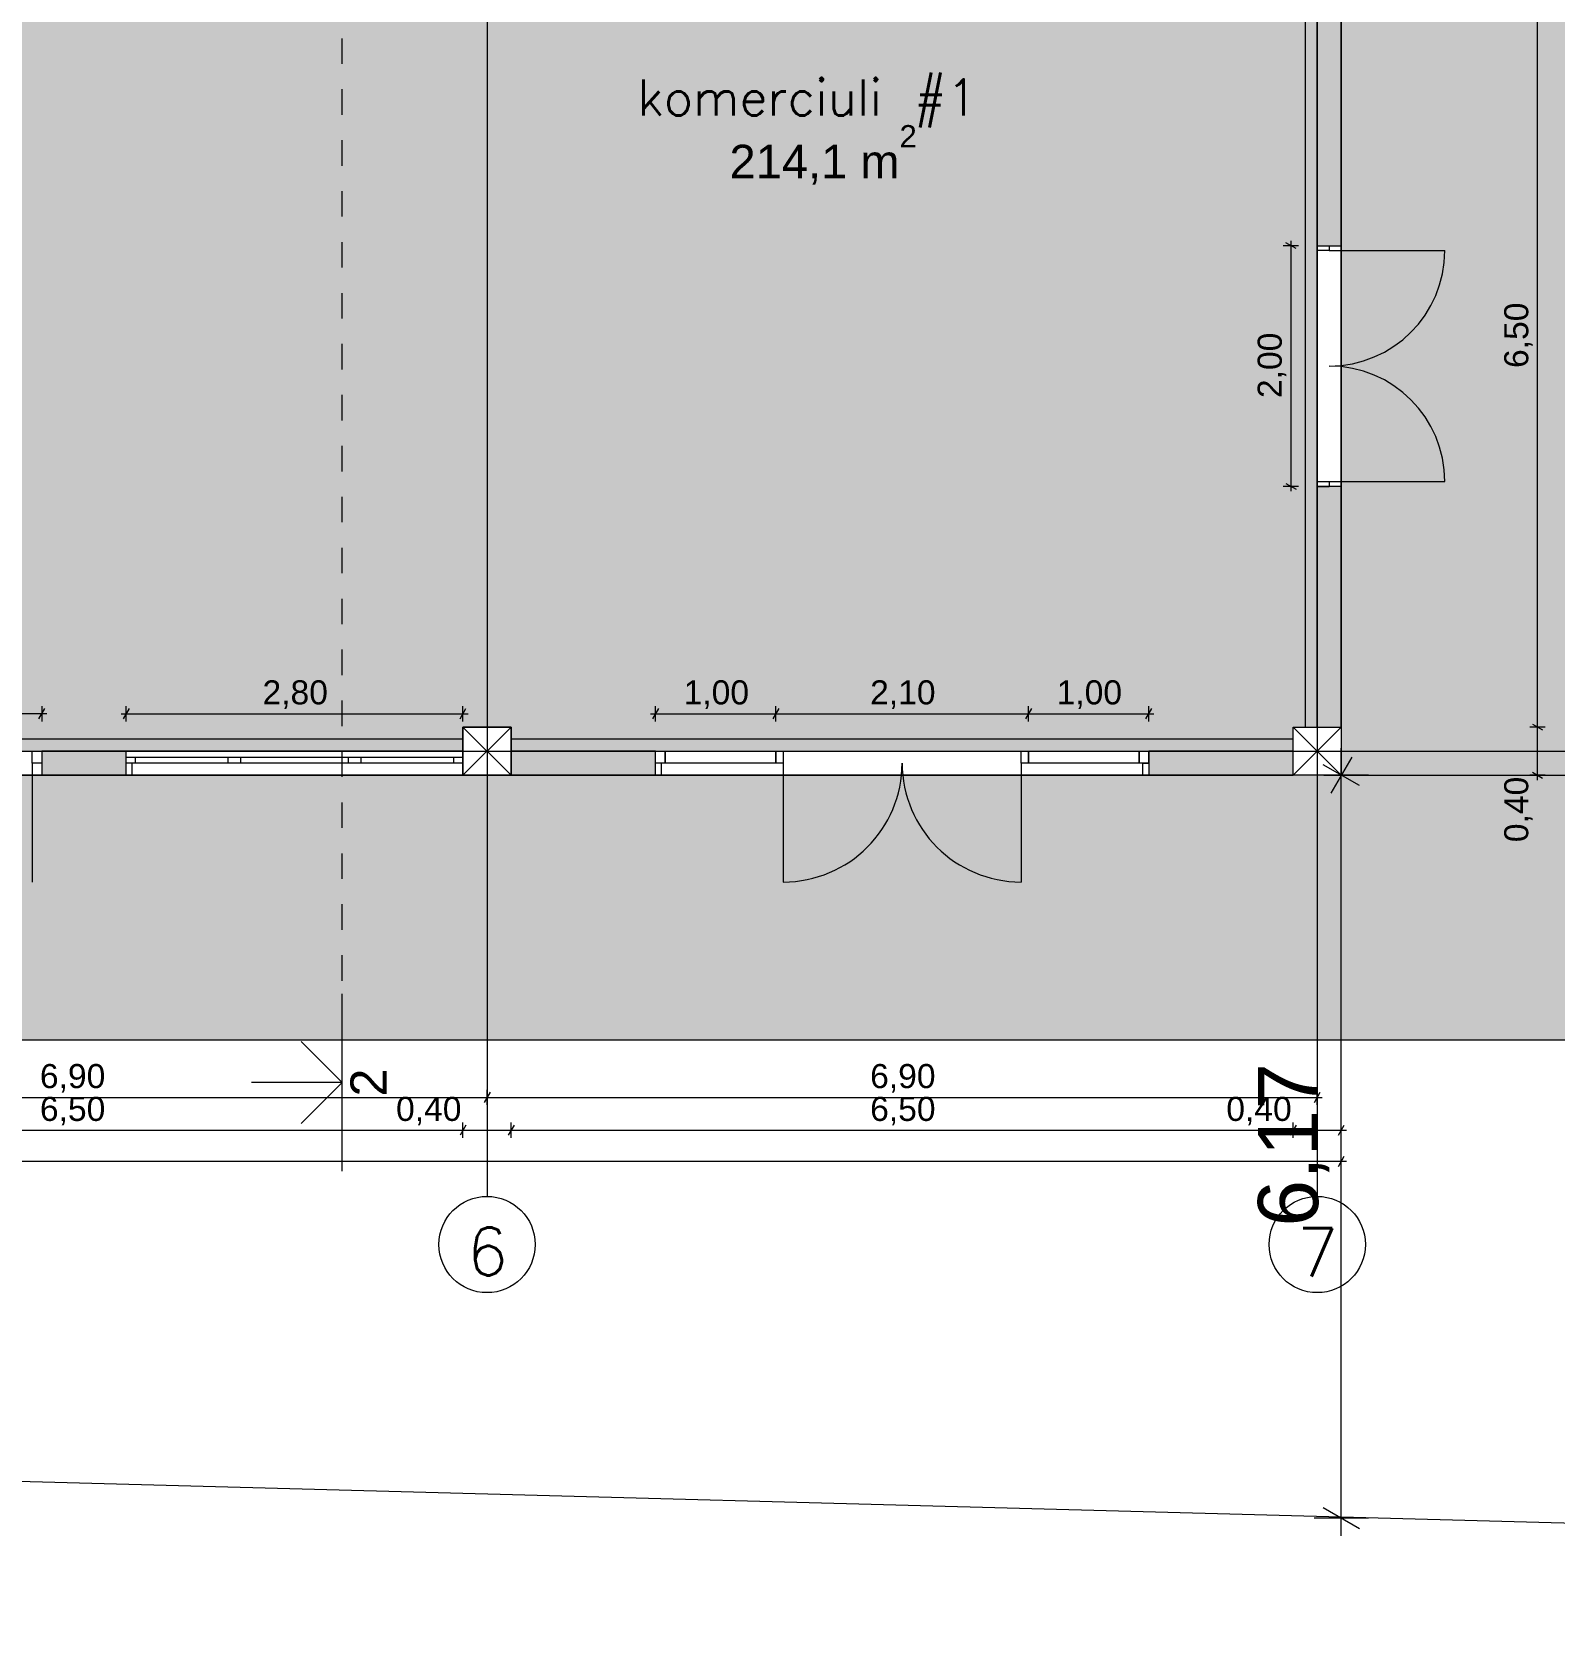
# Model space of a CAD drawing. Header units: metres. Extents: x 476297 to 476657, y 4620828 to 4621206.
# Drawn here: x 476421.58 to 476434.23, y 4620977.09 to 4620990.49 of the extents above; entities that cross this region are included whole.
import ezdxf

# ---------------------------------------------------------------- set-up
doc = ezdxf.new("R2010")
doc.units = ezdxf.units.M
doc.header["$MEASUREMENT"] = 0
doc.linetypes.add('Dashed', pattern=[0.423333, 0.211667, -0.211667])
for name, color, linetype in [('0_Pen_No__42_Pen_No__250', 7, 'Continuous'), ('2D Drafting - General_Pen_No__1', 7, 'Continuous'), ('2D Drafting - General_Pen_No__250_Pen_No__7', 7, 'Continuous'), ('Annotation - Text_Pen_No__7', 7, 'Continuous'), ('G-Anno-Nplt', 7, 'Continuous'), ('New.', 7, 'Continuous'), ('New_________ _________ ___2', 7, 'Continuous'), ('NewG-Anno-Nplt', 7, 'Continuous'), ('Newshenobebi', 7, 'Continuous'), ('NewStructural - Bearing', 7, 'Continuous'), ('zoma', 7, 'Continuous'), ('zoma_Pen_No__5', 7, 'Continuous')]:
    doc.layers.add(name, color=color, linetype=linetype)
doc.styles.add('GENERATED_STYLE_1', font='arial.ttf')
doc.styles.add('GENERATED_STYLE_2', font='arial.ttf')
doc.dimstyles.new('GENERATED_STYLE__1', dxfattribs={"dimtxt": 0.2, "dimasz": 0.064421, "dimexe": 0.18, "dimexo": 0.003, "dimgap": 0.09, "dimtad": 1, "dimtih": 1, "dimtoh": 1, "dimzin": 0, "dimdsep": 46, "dimtxsty": 'GENERATED_STYLE_2', "dimblk": 'ARROWHEAD_2', "dimblk1": 'ARROWHEAD_2', "dimblk2": 'ARROWHEAD_2', "dimcen": 0.09, "dimclrd": 142, "dimclre": 142, "dimclrt": 142, "dimadec": 0, "dimazin": 0, "dimtfac": 1, "dimtdec": 4, "dimtmove": 0, "dimatfit": 3, "dimfxl": 1, "dimtolj": 1, "dimtzin": 0, "dimarcsym": 0})
doc.dimstyles.new('GENERATED_STYLE__10', dxfattribs={"dimtxt": 0.5, "dimasz": 0.228, "dimexe": 0.18, "dimexo": 0.003, "dimgap": 0.09, "dimtad": 1, "dimtih": 1, "dimtoh": 1, "dimzin": 0, "dimdsep": 46, "dimtxsty": 'GENERATED_STYLE_2', "dimblk": 'ARROWHEAD_2', "dimblk1": 'ARROWHEAD_2', "dimblk2": 'ARROWHEAD_2', "dimcen": 0.09, "dimclrd": 1, "dimclre": 1, "dimclrt": 1, "dimadec": 0, "dimazin": 0, "dimtfac": 1, "dimtdec": 4, "dimtmove": 0, "dimatfit": 3, "dimfxl": 1, "dimtolj": 1, "dimtzin": 0, "dimarcsym": 0})
doc.dimstyles.new('GENERATED_STYLE__11', dxfattribs={"dimtxt": 0.2, "dimasz": 0.064421, "dimexe": 0.18, "dimexo": 0.003, "dimgap": 0.09, "dimtad": 1, "dimzin": 0, "dimdsep": 46, "dimtxsty": 'GENERATED_STYLE_2', "dimblk": 'ARROWHEAD_2', "dimblk1": 'ARROWHEAD_2', "dimblk2": 'ARROWHEAD_2', "dimcen": 0.09, "dimclrd": 142, "dimclre": 142, "dimclrt": 142, "dimadec": 0, "dimazin": 0, "dimtfac": 1, "dimtdec": 4, "dimtmove": 0, "dimatfit": 3, "dimfxl": 1, "dimtolj": 1, "dimtzin": 0, "dimarcsym": 0})
doc.dimstyles.new('GENERATED_STYLE__9', dxfattribs={"dimtxt": 0.5, "dimasz": 0.228, "dimexe": 0.18, "dimexo": 0.003, "dimgap": 0.09, "dimtad": 1, "dimzin": 0, "dimdsep": 46, "dimtxsty": 'GENERATED_STYLE_2', "dimblk": 'ARROWHEAD_2', "dimblk1": 'ARROWHEAD_2', "dimblk2": 'ARROWHEAD_2', "dimcen": 0.09, "dimclrd": 1, "dimclre": 1, "dimclrt": 1, "dimadec": 0, "dimazin": 0, "dimtfac": 1, "dimtdec": 4, "dimtmove": 0, "dimatfit": 3, "dimfxl": 1, "dimtolj": 1, "dimtzin": 0, "dimarcsym": 0})

# ---------------------------------------------------------------- blocks, each defined once
blk = doc.blocks.new('*D557', base_point=(476844.527, 4621385.791))
at = {"layer": 'zoma', "color": 142, "linetype": 'Continuous', "lineweight": 0, "transparency": 16777216}
for p, q in [((476418.481, 4620981.685), (476418.432, 4620981.6)), ((476418.456, 4620981.579), (476418.456, 4620981.706)), ((476425.381, 4620981.685), (476425.332, 4620981.6)), ((476425.356, 4620981.579), (476425.356, 4620981.706)), ((476418.456, 4620981.642), (476425.356, 4620981.642))]:
    blk.add_line(p, q, dxfattribs=at)
at = {"layer": 'zoma', "color": 142, "lineweight": 0, "transparency": 16777216, "insert": (476421.64, 4620981.682), "char_height": 0.2, "attachment_point": 7, "style": 'GENERATED_STYLE_2'}
blk.add_mtext('\\A1;{\\pql;\\fArial CYR|b0|i0|c204|p34;6,90}', dxfattribs=at)
blk = doc.blocks.new('ARROWHEAD_2')
at = {"color": 0, "linetype": 'Continuous', "lineweight": 0}
for p, q in [((-0.378, -0.655), (0.378, 0.655)), ((0, 0), (-1, 0))]:
    blk.add_line(p, q, dxfattribs=at)
blk = doc.blocks.new('*D558', base_point=(476844.527, 4621385.791))
at = {"layer": 'zoma', "color": 142, "linetype": 'Continuous', "lineweight": 0, "transparency": 16777216}
for p, q in [((476425.381, 4620981.685), (476425.332, 4620981.6)), ((476425.356, 4620981.579), (476425.356, 4620981.706)), ((476432.232, 4620981.6), (476432.281, 4620981.685)), ((476432.256, 4620981.579), (476432.256, 4620981.706)), ((476425.356, 4620981.642), (476432.256, 4620981.642)), ((476432.256, 4620981.642), (476432.298, 4620981.642))]:
    blk.add_line(p, q, dxfattribs=at)
at = {"layer": 'zoma', "color": 142, "lineweight": 0, "transparency": 16777216, "insert": (476428.54, 4620981.682), "char_height": 0.2, "attachment_point": 7, "style": 'GENERATED_STYLE_2'}
blk.add_mtext('\\A1;{\\pql;\\fArial CYR|b0|i0|c204|p34;6,90}', dxfattribs=at)
blk = doc.blocks.new('*D564', base_point=(476844.527, 4621385.791))
at = {"layer": 'zoma', "color": 142, "linetype": 'Continuous', "lineweight": 0, "transparency": 16777216}
for p, q in [((476390.681, 4620981.153), (476390.632, 4620981.068)), ((476390.656, 4620981.047), (476390.656, 4620981.174)), ((476432.432, 4620981.068), (476432.481, 4620981.153)), ((476432.456, 4620981.047), (476432.456, 4620981.174)), ((476390.615, 4620981.111), (476390.656, 4620981.111)), ((476390.656, 4620981.111), (476432.456, 4620981.111)), ((476432.456, 4620981.111), (476432.498, 4620981.111))]:
    blk.add_line(p, q, dxfattribs=at)
at = {"layer": 'zoma', "color": 142, "lineweight": 0, "transparency": 16777216, "insert": (476411.215, 4620981.151), "char_height": 0.2, "attachment_point": 7, "style": 'GENERATED_STYLE_2'}
blk.add_mtext('\\A1;{\\pql;\\fArial CYR|b0|i0|c204|p34;41,80}', dxfattribs=at)
blk = doc.blocks.new('*D574', base_point=(476844.527, 4621385.791))
at = {"layer": 'zoma', "color": 142, "linetype": 'Continuous', "lineweight": 0, "transparency": 16777216}
for p, q in [((476418.681, 4620981.412), (476418.632, 4620981.327)), ((476418.656, 4620981.306), (476418.656, 4620981.433)), ((476425.181, 4620981.412), (476425.132, 4620981.327)), ((476425.156, 4620981.306), (476425.156, 4620981.433)), ((476418.656, 4620981.369), (476425.156, 4620981.369))]:
    blk.add_line(p, q, dxfattribs=at)
at = {"layer": 'zoma', "color": 142, "lineweight": 0, "transparency": 16777216, "char_height": 0.2, "attachment_point": 7, "style": 'GENERATED_STYLE_2'}
for s, insert in [('\\A1;{\\pql;\\fArial CYR|b0|i0|c204|p34;6,50}', (476421.64, 4620981.409)), ('\\A1;{\\pql;\\fArial CYR|b0|i0|c204|p34;0,40}', (476424.6, 4620981.409))]:
    blk.add_mtext(s, dxfattribs=dict(at, insert=insert))
blk = doc.blocks.new('*D575', base_point=(476844.527, 4621385.791))
at = {"layer": 'zoma', "color": 142, "linetype": 'Continuous', "lineweight": 0, "transparency": 16777216}
for p, q in [((476425.181, 4620981.412), (476425.132, 4620981.327)), ((476425.156, 4620981.306), (476425.156, 4620981.433)), ((476425.581, 4620981.412), (476425.532, 4620981.327)), ((476425.556, 4620981.306), (476425.556, 4620981.433)), ((476425.156, 4620981.369), (476425.556, 4620981.369))]:
    blk.add_line(p, q, dxfattribs=at)
blk = doc.blocks.new('*D576', base_point=(476844.527, 4621385.791))
at = {"layer": 'zoma', "color": 142, "linetype": 'Continuous', "lineweight": 0, "transparency": 16777216}
for p, q in [((476425.581, 4620981.412), (476425.532, 4620981.327)), ((476425.556, 4620981.306), (476425.556, 4620981.433)), ((476432.081, 4620981.412), (476432.032, 4620981.327)), ((476432.056, 4620981.306), (476432.056, 4620981.433)), ((476425.556, 4620981.369), (476432.056, 4620981.369))]:
    blk.add_line(p, q, dxfattribs=at)
at = {"layer": 'zoma', "color": 142, "lineweight": 0, "transparency": 16777216, "char_height": 0.2, "attachment_point": 7, "style": 'GENERATED_STYLE_2'}
for s, insert in [('\\A1;{\\pql;\\fArial CYR|b0|i0|c204|p34;6,50}', (476428.54, 4620981.409)), ('\\A1;{\\pql;\\fArial CYR|b0|i0|c204|p34;0,40}', (476431.5, 4620981.409))]:
    blk.add_mtext(s, dxfattribs=dict(at, insert=insert))
blk = doc.blocks.new('*D577', base_point=(476844.527, 4621385.791))
at = {"layer": 'zoma', "color": 142, "linetype": 'Continuous', "lineweight": 0, "transparency": 16777216}
for p, q in [((476432.081, 4620981.412), (476432.032, 4620981.327)), ((476432.056, 4620981.306), (476432.056, 4620981.433)), ((476432.432, 4620981.327), (476432.481, 4620981.412)), ((476432.456, 4620981.306), (476432.456, 4620981.433)), ((476432.056, 4620981.369), (476432.456, 4620981.369)), ((476432.456, 4620981.369), (476432.498, 4620981.369))]:
    blk.add_line(p, q, dxfattribs=at)
blk = doc.blocks.new('*D578', base_point=(476844.527, 4621385.791))
at = {"layer": 'zoma', "color": 142, "linetype": 'Continuous', "lineweight": 0, "transparency": 16777216}
for p, q in [((476434.15, 4620984.72), (476434.023, 4620984.72)), ((476434.044, 4620984.745), (476434.129, 4620984.696)), ((476434.087, 4620984.32), (476434.087, 4620984.72)), ((476434.15, 4620984.32), (476434.023, 4620984.32)), ((476434.044, 4620984.345), (476434.129, 4620984.296)), ((476434.087, 4620984.279), (476434.087, 4620984.32))]:
    blk.add_line(p, q, dxfattribs=at)
at = {"layer": 'zoma', "color": 142, "lineweight": 0, "transparency": 16777216, "insert": (476434.047, 4620983.763), "char_height": 0.2, "attachment_point": 7, "rotation": 90, "style": 'GENERATED_STYLE_2'}
blk.add_mtext('\\A1;{\\pql;\\fArial CYR|b0|i0|c204|p34;0,40}', dxfattribs=at)
blk = doc.blocks.new('*D579', base_point=(476844.527, 4621385.791))
at = {"layer": 'zoma', "color": 142, "linetype": 'Continuous', "lineweight": 0, "transparency": 16777216}
for p, q in [((476434.15, 4620991.22), (476434.023, 4620991.22)), ((476434.044, 4620991.245), (476434.129, 4620991.196)), ((476434.087, 4620984.72), (476434.087, 4620991.22)), ((476434.15, 4620984.72), (476434.023, 4620984.72)), ((476434.044, 4620984.745), (476434.129, 4620984.696))]:
    blk.add_line(p, q, dxfattribs=at)
at = {"layer": 'zoma', "color": 142, "lineweight": 0, "transparency": 16777216, "char_height": 0.2, "attachment_point": 7, "rotation": 90, "style": 'GENERATED_STYLE_2'}
for s, insert in [('\\A1;{\\pql;\\fArial CYR|b0|i0|c204|p34;0,40}', (476434.047, 4620990.663)), ('\\A1;{\\pql;\\fArial CYR|b0|i0|c204|p34;6,50}', (476434.047, 4620987.704))]:
    blk.add_mtext(s, dxfattribs=dict(at, insert=insert))
blk = doc.blocks.new('*D611', base_point=(476844.527, 4621385.791))
at = {"layer": 'zoma', "color": 142, "linetype": 'Continuous', "lineweight": 0, "transparency": 16777216}
for p, q in [((476426.756, 4620984.767), (476426.756, 4620984.894)), ((476427.756, 4620984.767), (476427.756, 4620984.894)), ((476426.715, 4620984.831), (476426.756, 4620984.831)), ((476426.781, 4620984.873), (476426.732, 4620984.788)), ((476426.756, 4620984.831), (476427.756, 4620984.831)), ((476427.781, 4620984.873), (476427.732, 4620984.788))]:
    blk.add_line(p, q, dxfattribs=at)
at = {"layer": 'zoma', "color": 142, "lineweight": 0, "transparency": 16777216, "insert": (476426.99, 4620984.871), "char_height": 0.2, "attachment_point": 7, "style": 'GENERATED_STYLE_2'}
blk.add_mtext('\\A1;{\\pql;\\fArial CYR|b0|i0|c204|p34;1,00}', dxfattribs=at)
blk = doc.blocks.new('*D612', base_point=(476844.527, 4621385.791))
at = {"layer": 'zoma', "color": 142, "linetype": 'Continuous', "lineweight": 0, "transparency": 16777216}
for p, q in [((476427.756, 4620984.767), (476427.756, 4620984.894)), ((476429.856, 4620984.767), (476429.856, 4620984.894)), ((476427.781, 4620984.873), (476427.732, 4620984.788)), ((476427.756, 4620984.831), (476429.856, 4620984.831)), ((476429.881, 4620984.873), (476429.832, 4620984.788))]:
    blk.add_line(p, q, dxfattribs=at)
at = {"layer": 'zoma', "color": 142, "lineweight": 0, "transparency": 16777216, "insert": (476428.54, 4620984.871), "char_height": 0.2, "attachment_point": 7, "style": 'GENERATED_STYLE_2'}
blk.add_mtext('\\A1;{\\pql;\\fArial CYR|b0|i0|c204|p34;2,10}', dxfattribs=at)
blk = doc.blocks.new('*D613', base_point=(476844.527, 4621385.791))
at = {"layer": 'zoma', "color": 142, "linetype": 'Continuous', "lineweight": 0, "transparency": 16777216}
for p, q in [((476429.856, 4620984.767), (476429.856, 4620984.894)), ((476430.856, 4620984.767), (476430.856, 4620984.894)), ((476429.881, 4620984.873), (476429.832, 4620984.788)), ((476429.856, 4620984.831), (476430.856, 4620984.831)), ((476430.832, 4620984.788), (476430.881, 4620984.873)), ((476430.856, 4620984.831), (476430.898, 4620984.831))]:
    blk.add_line(p, q, dxfattribs=at)
at = {"layer": 'zoma', "color": 142, "lineweight": 0, "transparency": 16777216, "insert": (476430.09, 4620984.871), "char_height": 0.2, "attachment_point": 7, "style": 'GENERATED_STYLE_2'}
blk.add_mtext('\\A1;{\\pql;\\fArial CYR|b0|i0|c204|p34;1,00}', dxfattribs=at)
blk = doc.blocks.new('*D614', base_point=(476844.527, 4621385.791))
at = {"layer": 'zoma', "color": 142, "linetype": 'Continuous', "lineweight": 0, "transparency": 16777216}
for p, q in [((476422.356, 4620984.767), (476422.356, 4620984.894)), ((476425.156, 4620984.767), (476425.156, 4620984.894)), ((476422.315, 4620984.831), (476422.356, 4620984.831)), ((476422.381, 4620984.873), (476422.332, 4620984.788)), ((476422.356, 4620984.831), (476425.156, 4620984.831)), ((476425.132, 4620984.788), (476425.181, 4620984.873)), ((476425.156, 4620984.831), (476425.198, 4620984.831))]:
    blk.add_line(p, q, dxfattribs=at)
at = {"layer": 'zoma', "color": 142, "lineweight": 0, "transparency": 16777216, "insert": (476423.49, 4620984.871), "char_height": 0.2, "attachment_point": 7, "style": 'GENERATED_STYLE_2'}
blk.add_mtext('\\A1;{\\pql;\\fArial CYR|b0|i0|c204|p34;2,80}', dxfattribs=at)
blk = doc.blocks.new('*D621', base_point=(476844.527, 4621385.791))
at = {"layer": 'zoma', "color": 142, "linetype": 'Continuous', "lineweight": 0, "transparency": 16777216}
for p, q in [((476432.101, 4620988.72), (476431.974, 4620988.72)), ((476432.08, 4620988.696), (476431.996, 4620988.745)), ((476432.038, 4620988.72), (476432.038, 4620988.762)), ((476432.038, 4620986.72), (476432.038, 4620988.72)), ((476432.101, 4620986.72), (476431.974, 4620986.72)), ((476431.996, 4620986.745), (476432.08, 4620986.696)), ((476432.038, 4620986.679), (476432.038, 4620986.72))]:
    blk.add_line(p, q, dxfattribs=at)
at = {"layer": 'zoma', "color": 142, "lineweight": 0, "transparency": 16777216, "insert": (476431.998, 4620987.454), "char_height": 0.2, "attachment_point": 7, "rotation": 90, "style": 'GENERATED_STYLE_2'}
blk.add_mtext('\\A1;{\\pql;\\fArial CYR|b0|i0|c204|p34;2,00}', dxfattribs=at)
blk = doc.blocks.new('*D674', base_point=(476844.527, 4621385.791))
at = {"layer": 'zoma', "color": 1, "linetype": 'Continuous', "lineweight": 0, "transparency": 16777216}
for p, q in [((476432.456, 4620984.095), (476432.456, 4620984.545)), ((476446.535, 4620984.095), (476446.535, 4620984.545)), ((476432.543, 4620984.47), (476432.37, 4620984.17)), ((476446.448, 4620984.17), (476446.621, 4620984.47)), ((476432.31, 4620984.32), (476432.456, 4620984.32)), ((476432.456, 4620984.32), (476446.535, 4620984.32)), ((476446.535, 4620984.32), (476446.682, 4620984.32))]:
    blk.add_line(p, q, dxfattribs=at)
at = {"layer": 'zoma', "color": 1, "lineweight": 0, "transparency": 16777216, "insert": (476438.641, 4620984.42), "char_height": 0.5, "attachment_point": 7, "style": 'GENERATED_STYLE_2'}
blk.add_mtext('\\A1;{\\pql;\\fArial CYR|b0|i0|c204|p34;14,08}', dxfattribs=at)
blk = doc.blocks.new('*D675', base_point=(476844.527, 4621385.791))
at = {"layer": 'zoma', "color": 1, "linetype": 'Continuous', "lineweight": 0, "transparency": 16777216}
for p, q in [((476432.606, 4620984.233), (476432.306, 4620984.407)), ((476432.456, 4620984.32), (476432.456, 4620984.467)), ((476432.681, 4620984.32), (476432.231, 4620984.32)), ((476432.456, 4620978.146), (476432.456, 4620984.32)), ((476432.306, 4620978.233), (476432.606, 4620978.059)), ((476432.681, 4620978.146), (476432.231, 4620978.146)), ((476432.456, 4620977.999), (476432.456, 4620978.146))]:
    blk.add_line(p, q, dxfattribs=at)
at = {"layer": 'zoma', "color": 1, "lineweight": 0, "transparency": 16777216, "insert": (476432.356, 4620980.568), "char_height": 0.5, "attachment_point": 7, "rotation": 90, "style": 'GENERATED_STYLE_2'}
blk.add_mtext('\\A1;{\\pql;\\fArial CYR|b0|i0|c204|p34;6,17}', dxfattribs=at)
blk = doc.blocks.new('*D877', base_point=(476844.527, 4621385.791))
at = {"layer": 'zoma', "color": 142, "linetype": 'Continuous', "lineweight": 0, "transparency": 16777216}
for p, q in [((476419.555, 4620984.894), (476419.555, 4620984.767)), ((476421.656, 4620984.894), (476421.656, 4620984.767)), ((476419.53, 4620984.788), (476419.579, 4620984.873)), ((476421.656, 4620984.831), (476419.555, 4620984.831)), ((476421.632, 4620984.788), (476421.681, 4620984.873)), ((476421.698, 4620984.831), (476421.656, 4620984.831))]:
    blk.add_line(p, q, dxfattribs=at)
at = {"layer": 'zoma', "color": 142, "lineweight": 0, "transparency": 16777216, "insert": (476420.34, 4620984.871), "char_height": 0.2, "attachment_point": 7, "style": 'GENERATED_STYLE_2'}
blk.add_mtext('\\A1;{\\pql;\\fArial CYR|b0|i0|c204|p34;2,10}', dxfattribs=at)

msp = doc.modelspace()

# ---------------------------------------------------------------- hatches: boundary and pattern name
at = {"layer": '2D Drafting - General_Pen_No__250_Pen_No__7', "linetype": 'Continuous', "lineweight": 0}
for points in [[(476432.256, 4620991.22), (476432.256, 4620988.72), (476432.456, 4620988.72), (476432.456, 4620991.22)], [(476432.256, 4620986.72), (476432.256, 4620984.72), (476432.456, 4620984.72), (476432.456, 4620986.72)], [(476421.656, 4620984.32), (476422.356, 4620984.32), (476422.356, 4620984.52), (476421.656, 4620984.52)], [(476425.556, 4620984.52), (476425.556, 4620984.32), (476426.756, 4620984.32), (476426.756, 4620984.52)], [(476430.856, 4620984.32), (476432.056, 4620984.32), (476432.056, 4620984.52), (476430.856, 4620984.52)]]:
    msp.add_hatch(color=154, dxfattribs=at).paths.add_polyline_path(points)
at = {"layer": 'NewG-Anno-Nplt', "linetype": 'Continuous', "lineweight": 0}
h = msp.add_hatch(color=167, dxfattribs=at)
h.paths.add_polyline_path([(476418.607, 4620984.72), (476418.656, 4620984.72), (476418.656, 4620984.52), (476425.156, 4620984.52), (476425.156, 4620984.72), (476425.556, 4620984.72), (476425.556, 4620984.52), (476432.056, 4620984.52), (476432.056, 4620984.72), (476432.256, 4620984.72), (476432.256, 4620991.22), (476432.056, 4620991.22), (476432.056, 4620991.52), (476431.856, 4620991.52), (476431.856, 4620991.902), (476432.256, 4620991.902), (476432.256, 4620994.45), (476431.856, 4620994.45), (476431.856, 4620994.82), (476432.056, 4620994.82), (476432.056, 4620995.12), (476432.256, 4620995.12), (476432.256, 4621001.62), (476432.056, 4621001.62), (476432.056, 4621001.82), (476425.556, 4621001.82), (476425.556, 4621001.62), (476425.156, 4621001.62), (476425.156, 4621001.82), (476420.008, 4621001.82), (476420.008, 4620996.424), (476420.308, 4620996.424), (476420.308, 4620996.124), (476421.007, 4620996.124), (476421.007, 4620990.97), (476418.607, 4620990.97)])
h.paths.add_polyline_path([(476424.816, 4620993.17), (476425.746, 4620993.17), (476425.746, 4620992.67), (476424.816, 4620992.67)], flags=0)
h.paths.add_polyline_path([(476424.866, 4620994.87), (476424.866, 4620995.37), (476425.256, 4620995.37), (476425.256, 4620995.12), (476425.556, 4620995.12), (476425.556, 4620994.72), (476425.156, 4620994.72), (476425.156, 4620994.87)], flags=0)
h.paths.add_polyline_path([(476425.156, 4620991.62), (476425.556, 4620991.62), (476425.556, 4620991.22), (476425.156, 4620991.22)], flags=0)
at = {"layer": 'NewG-Anno-Nplt', "linetype": 'Continuous', "lineweight": 0, "transparency": 33554534}
msp.add_hatch(color=254, dxfattribs=at).paths.add_polyline_path([(476385.456, 4620991.22), (476385.456, 4620982.12), (476437.656, 4620982.12), (476437.656, 4620991.22), (476432.456, 4620991.22), (476432.456, 4620984.32), (476390.656, 4620984.32), (476390.656, 4620991.22)])

# ---------------------------------------------------------------- linework, layer by layer
at = {"layer": '0_Pen_No__42_Pen_No__250', "color": 5, "linetype": 'Continuous', "lineweight": 0}
for centre in [(476425.356, 4620980.419), (476425.356, 4620980.419), (476432.256, 4620980.419), (476432.256, 4620980.419)]:
    msp.add_circle(centre, 0.4, dxfattribs=at)
at = {"layer": '2D Drafting - General_Pen_No__1', "color": 7, "linetype": 'Continuous', "lineweight": 0}
for p, q in [((476425.556, 4620984.32), (476425.156, 4620984.72)), ((476425.156, 4620984.32), (476425.556, 4620984.72)), ((476432.456, 4620984.32), (476432.056, 4620984.72)), ((476432.056, 4620984.32), (476432.456, 4620984.72))]:
    msp.add_line(p, q, dxfattribs=at)
at = {"layer": '2D Drafting - General_Pen_No__1', "color": 7, "linetype": 'Continuous', "lineweight": 0, "flags": 128}
for points in [[(476432.456, 4620984.72), (476432.456, 4620991.22), (476432.156, 4620991.22), (476432.156, 4620984.72)], [(476418.656, 4620984.32), (476425.156, 4620984.32), (476425.156, 4620984.62), (476418.656, 4620984.62)], [(476425.156, 4620984.32), (476425.556, 4620984.32), (476425.556, 4620984.72), (476425.156, 4620984.72)], [(476425.556, 4620984.32), (476432.056, 4620984.32), (476432.056, 4620984.62), (476425.556, 4620984.62)], [(476432.456, 4620984.32), (476432.056, 4620984.32), (476432.056, 4620984.72), (476432.456, 4620984.72)]]:
    msp.add_lwpolyline(points, close=True, dxfattribs=at)
at = {"layer": '2D Drafting - General_Pen_No__250_Pen_No__7', "color": 7, "linetype": 'Continuous', "lineweight": 0, "flags": 128}
for points in [[(476432.256, 4620991.22), (476432.256, 4620988.72), (476432.456, 4620988.72), (476432.456, 4620991.22)], [(476432.256, 4620986.72), (476432.256, 4620984.72), (476432.456, 4620984.72), (476432.456, 4620986.72)], [(476421.656, 4620984.32), (476422.356, 4620984.32), (476422.356, 4620984.52), (476421.656, 4620984.52)], [(476425.556, 4620984.52), (476425.556, 4620984.32), (476426.756, 4620984.32), (476426.756, 4620984.52)], [(476430.856, 4620984.32), (476432.056, 4620984.32), (476432.056, 4620984.52), (476430.856, 4620984.52)]]:
    msp.add_lwpolyline(points, close=True, dxfattribs=at)
at = {"layer": 'New_________ _________ ___2', "color": 1, "linetype": 'Continuous', "lineweight": 0}
msp.add_lwpolyline([(476377.768, 4620979.793), (476408.091, 4620978.812), (476446.535, 4620977.777), (476446.534, 4621012.176)], dxfattribs=at)
at = {"layer": 'NewG-Anno-Nplt', "color": 7, "linetype": 'Continuous', "lineweight": 0, "flags": 128}
msp.add_lwpolyline([(476385.456, 4620991.22), (476385.456, 4620982.12), (476437.656, 4620982.12), (476437.656, 4620991.22), (476432.456, 4620991.22), (476432.456, 4620984.32), (476390.656, 4620984.32), (476390.656, 4620991.22)], close=True, dxfattribs=at)
msp.add_lwpolyline([(476418.607, 4620990.97), (476418.607, 4620984.72), (476418.656, 4620984.72), (476418.656, 4620984.52), (476425.156, 4620984.52), (476425.156, 4620984.72), (476425.556, 4620984.72), (476425.556, 4620984.52), (476432.056, 4620984.52), (476432.056, 4620984.72), (476432.256, 4620984.72), (476432.256, 4620991.22)], dxfattribs=at)
at = {"layer": 'Newshenobebi', "color": 1, "linetype": 'Dashed', "lineweight": 0}
msp.add_lwpolyline([(476424.152, 4620981.765), (476424.152, 4621006.594)], dxfattribs=at)
at = {"layer": 'Newshenobebi', "color": 1, "linetype": 'Continuous', "lineweight": 0}
for points in [[(476424.152, 4620981.028), (476424.152, 4620982.502)], [(476424.152, 4620981.765), (476423.811, 4620982.106)], [(476424.152, 4620981.765), (476423.399, 4620981.765)], [(476424.152, 4620981.765), (476423.811, 4620981.424)]]:
    msp.add_lwpolyline(points, dxfattribs=at)
at = {"layer": 'NewStructural - Bearing', "color": 7, "linetype": 'Continuous', "lineweight": 0}
for p, q in [((476432.256, 4620988.68), (476432.256, 4620988.72)), ((476432.256, 4620988.72), (476432.356, 4620988.72)), ((476432.256, 4620988.72), (476432.356, 4620988.72)), ((476432.256, 4620988.72), (476432.356, 4620988.72)), ((476432.356, 4620988.68), (476432.256, 4620988.68)), ((476432.356, 4620988.72), (476432.356, 4620988.68)), ((476432.356, 4620988.68), (476433.316, 4620988.68)), ((476432.256, 4620986.72), (476432.256, 4620986.76)), ((476432.256, 4620986.76), (476432.356, 4620986.76)), ((476432.356, 4620986.76), (476432.356, 4620986.72)), ((476432.356, 4620986.76), (476433.316, 4620986.76)), ((476432.356, 4620986.72), (476432.256, 4620986.72)), ((476432.256, 4620986.72), (476432.356, 4620986.72)), ((476432.256, 4620986.72), (476432.356, 4620986.72)), ((476421.576, 4620984.42), (476421.576, 4620984.52)), ((476421.576, 4620984.52), (476421.656, 4620984.52)), ((476421.656, 4620984.52), (476421.656, 4620984.42)), ((476425.156, 4620984.52), (476422.356, 4620984.52)), ((476422.356, 4620984.47), (476422.356, 4620984.52)), ((476425.156, 4620984.47), (476425.156, 4620984.52)), ((476426.756, 4620984.52), (476426.836, 4620984.52)), ((476426.756, 4620984.42), (476426.756, 4620984.52)), ((476426.756, 4620984.42), (476426.756, 4620984.52)), ((476426.756, 4620984.42), (476426.756, 4620984.52)), ((476426.836, 4620984.52), (476426.836, 4620984.42)), ((476427.738, 4620984.52), (476427.818, 4620984.52)), ((476427.756, 4620984.42), (476427.756, 4620984.52)), ((476427.818, 4620984.52), (476427.818, 4620984.42)), ((476429.794, 4620984.42), (476429.794, 4620984.52)), ((476429.794, 4620984.52), (476429.874, 4620984.52)), ((476429.856, 4620984.52), (476429.856, 4620984.42)), ((476430.776, 4620984.42), (476430.776, 4620984.52)), ((476430.776, 4620984.52), (476430.856, 4620984.52)), ((476430.856, 4620984.52), (476430.856, 4620984.42)), ((476430.856, 4620984.42), (476430.856, 4620984.52)), ((476430.856, 4620984.42), (476430.856, 4620984.52)), ((476421.656, 4620984.42), (476421.576, 4620984.42)), ((476421.576, 4620984.42), (476421.576, 4620983.432)), ((476422.356, 4620984.47), (476422.431, 4620984.47)), ((476422.356, 4620984.42), (476422.356, 4620984.47)), ((476422.356, 4620984.42), (476422.356, 4620984.47)), ((476422.431, 4620984.42), (476422.356, 4620984.42)), ((476422.406, 4620984.42), (476422.356, 4620984.42)), ((476422.406, 4620984.42), (476422.356, 4620984.42)), ((476422.406, 4620984.32), (476422.406, 4620984.42)), ((476422.431, 4620984.47), (476422.431, 4620984.42)), ((476422.431, 4620984.47), (476423.206, 4620984.47)), ((476423.206, 4620984.42), (476422.431, 4620984.42)), ((476423.206, 4620984.42), (476423.206, 4620984.47)), ((476423.206, 4620984.47), (476423.256, 4620984.47)), ((476423.256, 4620984.42), (476423.206, 4620984.42)), ((476423.256, 4620984.47), (476423.306, 4620984.47)), ((476423.306, 4620984.42), (476423.256, 4620984.42)), ((476423.306, 4620984.47), (476423.306, 4620984.42)), ((476423.306, 4620984.47), (476424.206, 4620984.47)), ((476424.206, 4620984.42), (476423.306, 4620984.42)), ((476424.206, 4620984.42), (476424.206, 4620984.47)), ((476424.206, 4620984.47), (476424.256, 4620984.47)), ((476424.256, 4620984.42), (476424.206, 4620984.42)), ((476424.256, 4620984.47), (476424.306, 4620984.47)), ((476424.306, 4620984.42), (476424.256, 4620984.42)), ((476424.306, 4620984.47), (476424.306, 4620984.42)), ((476424.306, 4620984.47), (476425.081, 4620984.47)), ((476425.081, 4620984.42), (476424.306, 4620984.42)), ((476425.081, 4620984.42), (476425.081, 4620984.47)), ((476425.081, 4620984.47), (476425.156, 4620984.47)), ((476425.156, 4620984.42), (476425.081, 4620984.42)), ((476425.156, 4620984.42), (476425.156, 4620984.47)), ((476425.156, 4620984.42), (476425.156, 4620984.47)), ((476425.156, 4620984.32), (476425.156, 4620984.42)), ((476426.836, 4620984.42), (476426.756, 4620984.42)), ((476426.806, 4620984.42), (476426.756, 4620984.42)), ((476426.806, 4620984.42), (476426.756, 4620984.42)), ((476426.806, 4620984.32), (476426.806, 4620984.42)), ((476427.818, 4620984.42), (476427.738, 4620984.42)), ((476427.818, 4620984.42), (476427.818, 4620983.432)), ((476429.874, 4620984.42), (476429.794, 4620984.42)), ((476429.794, 4620984.42), (476429.794, 4620983.432)), ((476430.856, 4620984.42), (476430.776, 4620984.42)), ((476430.806, 4620984.42), (476430.856, 4620984.42)), ((476430.806, 4620984.42), (476430.856, 4620984.42)), ((476430.806, 4620984.32), (476430.806, 4620984.42)), ((476425.156, 4620984.32), (476422.406, 4620984.32))]:
    msp.add_line(p, q, dxfattribs=at)
for points in [[(476426.836, 4620984.52), (476427.756, 4620984.52), (476427.756, 4620984.42), (476426.836, 4620984.42)], [(476430.776, 4620984.42), (476429.856, 4620984.42), (476429.856, 4620984.52), (476430.776, 4620984.52)]]:
    msp.add_lwpolyline(points, close=True, dxfattribs=at)
for centre, radius, start, end in [((476432.356, 4620988.68), 0.96, 270, 0), ((476432.356, 4620986.76), 0.96, 0, 90), ((476427.818, 4620984.42), 0.988, 270, 0), ((476429.794, 4620984.42), 0.988, 180, 270)]:
    msp.add_arc(centre, radius, start, end, dxfattribs=at)
at = {"layer": 'zoma_Pen_No__5', "color": 5, "linetype": 'Continuous', "lineweight": 0}
for p, q in [((476425.356, 4621005.53), (476425.356, 4620980.819)), ((476432.256, 4621005.53), (476432.256, 4620980.819)), ((476386.776, 4620984.52), (476436.662, 4620984.52)), ((476386.776, 4620984.52), (476436.662, 4620984.52))]:
    msp.add_line(p, q, dxfattribs=at)

# ---------------------------------------------------------------- texts
at = {"layer": 'Annotation - Text_Pen_No__7', "color": 142, "linetype": 'Continuous', "lineweight": 0, "insert": (476428.019, 4620990.102), "char_height": 0.3, "attachment_point": 2}
msp.add_mtext('\\A1;{\\pqc;\\Ftxt.shx;komerciuli\\Ftxt.shx; #\\Ftxt.shx;1}', dxfattribs=at)
at = {"layer": 'Annotation - Text_Pen_No__7', "color": 5, "linetype": 'Continuous', "lineweight": 0, "char_height": 0.4, "attachment_point": 2}
for s, insert in [('\\A1;{\\pqc;\\Ftxt.shx;6}', (476425.359, 4620980.561)), ('\\A1;{\\pqc;\\Ftxt.shx;7}', (476432.259, 4620980.554))]:
    msp.add_mtext(s, dxfattribs=dict(at, insert=insert))
at = {"layer": 'G-Anno-Nplt', "color": 142, "lineweight": 0, "insert": (476427.371, 4620989.227), "char_height": 0.28, "attachment_point": 7, "style": 'GENERATED_STYLE_1'}
msp.add_mtext('{\\fArial|b0|i0|c0|p34;214,1 m{\\H0.66x;\\S2^  ;}}', dxfattribs=at)
at = {"layer": 'New.', "color": 1, "linetype": 'Continuous', "lineweight": 0, "insert": (476424.221, 4620981.765), "char_height": 0.3, "attachment_point": 2, "rotation": 90, "style": 'GENERATED_STYLE_1'}
msp.add_mtext('\\A1;{\\pqc;\\fArial|b0|i0|c0|p34;2}', dxfattribs=at)

# ---------------------------------------------------------------- dimensions: what is measured, and where the dimension line sits
at = {"layer": 'zoma', "color": 142, "linetype": 'Continuous', "lineweight": 0}
for base, p1, p2, picture, middle in [((476434.087, 4620991.22), (476432.456, 4620984.72), (476432.456, 4620991.22), '*D579', (476433.947, 4620987.964)), ((476432.038, 4620988.72), (476432.256, 4620986.72), (476432.256, 4620988.72), '*D621', (476431.898, 4620987.714)), ((476434.087, 4620984.72), (476432.456, 4620984.32), (476432.456, 4620984.72), '*D578', (476433.947, 4620984.023))]:
    dim = msp.add_linear_dim(base=base, p1=p1, p2=p2, angle=90, dimstyle='GENERATED_STYLE__11', dxfattribs=at)
    dim.commit()
    dim.dimension.update_dxf_attribs({"geometry": picture, "text_midpoint": middle, "dimtype": 160, "text_rotation": 90})
dim = msp.add_linear_dim(base=(476419.555, 4620984.831), p1=(476421.656, 4620984.42), p2=(476419.555, 4620984.52), angle=180, dimstyle='GENERATED_STYLE__1', dxfattribs=at)
dim.commit()
dim.dimension.update_dxf_attribs({"geometry": '*D877', "text_midpoint": (476420.599, 4620984.971), "dimtype": 160})
for base, p1, p2, picture, middle in [((476425.156, 4620984.831), (476422.356, 4620984.52), (476425.156, 4620984.52), '*D614', (476423.75, 4620984.971)), ((476427.756, 4620984.831), (476426.756, 4620984.52), (476427.756, 4620984.52), '*D611', (476427.25, 4620984.971)), ((476429.856, 4620984.831), (476427.756, 4620984.52), (476429.856, 4620984.52), '*D612', (476428.8, 4620984.971)), ((476430.856, 4620984.831), (476429.856, 4620984.52), (476430.856, 4620984.52), '*D613', (476430.35, 4620984.971)), ((476432.456, 4620981.111), (476390.656, 4620982.904), (476432.456, 4620982.904), '*D564', (476411.551, 4620981.251)), ((476425.356, 4620981.642), (476418.456, 4620980.004), (476425.356, 4620980.004), '*D557', (476421.9, 4620981.782)), ((476432.256, 4620981.642), (476425.356, 4620980.004), (476432.256, 4620980.004), '*D558', (476428.8, 4620981.782)), ((476425.156, 4620981.369), (476418.656, 4620948.263), (476425.156, 4620948.263), '*D574', (476421.9, 4620981.509)), ((476432.056, 4620981.369), (476425.556, 4620948.263), (476432.056, 4620948.263), '*D576', (476428.8, 4620981.509)), ((476425.556, 4620981.369), (476425.156, 4620948.263), (476425.556, 4620948.263), '*D575', (476424.86, 4620981.509)), ((476432.456, 4620981.369), (476432.056, 4620948.263), (476432.456, 4620948.263), '*D577', (476431.76, 4620981.509))]:
    dim = msp.add_linear_dim(base=base, p1=p1, p2=p2, dimstyle='GENERATED_STYLE__1', dxfattribs=at)
    dim.commit()
    dim.dimension.update_dxf_attribs({"geometry": picture, "text_midpoint": middle, "dimtype": 160})
at = {"layer": 'zoma', "color": 1, "linetype": 'Continuous', "lineweight": 0}
dim = msp.add_linear_dim(base=(476446.535, 4620984.32), p1=(476432.456, 4620984.32), p2=(476446.535, 4620984.831), text='14,08', dimstyle='GENERATED_STYLE__10', dxfattribs=at)
dim.commit()
dim.dimension.update_dxf_attribs({"geometry": '*D674', "text_midpoint": (476439.481, 4620984.67), "dimtype": 160})
dim = msp.add_linear_dim(base=(476432.456, 4620984.32), p1=(476432.829, 4620978.146), p2=(476432.456, 4620984.32), angle=90, text='6,17', dimstyle='GENERATED_STYLE__9', dxfattribs=at)
dim.commit()
dim.dimension.update_dxf_attribs({"geometry": '*D675', "text_midpoint": (476432.106, 4620981.217), "dimtype": 160, "text_rotation": 90})

doc.saveas('drawing.dxf')
